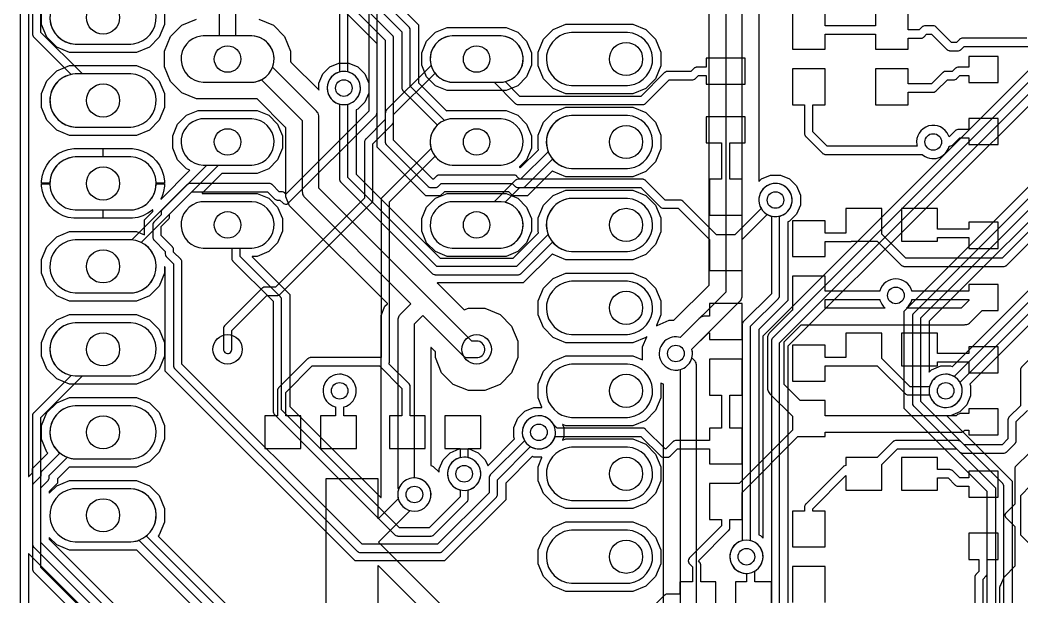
# Model space of a CAD drawing. Header units: millimetres. Extents: x 0 to 50.8, y 0 to 50.8.
# Drawn here: x 0 to 30.66, y 15.28 to 32.94 of the extents above; entities that cross this region are included whole.
import ezdxf

# ---------------------------------------------------------------- set-up
doc = ezdxf.new("R2010")
doc.units = ezdxf.units.MM

msp = doc.modelspace()

# ---------------------------------------------------------------- linework, layer by layer
at = {"layer": '16_copper'}
for points in [[(6.551, 36.957), (11.176, 32.332), (11.176, 29.21), (11.177, 29.205), (11.176, 29.199, 0.111436), (11.193, 29.146), (11.198, 29.14), (11.203, 29.132), (11.209, 29.125), (11.213, 29.12), (12.483, 27.85), (12.487, 27.847), (12.491, 27.843, 0.11143), (12.541, 27.817), (12.548, 27.816), (12.558, 27.814), (12.567, 27.814), (12.573, 27.813), (12.7, 27.813), (12.705, 27.814), (12.711, 27.813, 0.111436), (12.764, 27.83), (12.77, 27.835), (12.778, 27.84), (12.785, 27.846), (12.79, 27.85), (12.88, 27.94), (15.06, 27.94), (15.15, 27.85), (15.154, 27.847), (15.158, 27.843, 0.11143), (15.208, 27.817), (15.215, 27.816), (15.225, 27.814), (15.234, 27.814), (15.24, 27.813), (15.367, 27.813), (15.372, 27.814), (15.378, 27.813, 0.111436), (15.431, 27.83), (15.437, 27.835), (15.445, 27.84), (15.452, 27.846), (15.457, 27.85), (16.294, 28.687), (16.313, 28.664, 0.198913), (16.876, 28.397), (18.582, 28.397), (18.661, 28.405, 0.906347), (18.582, 30.023), (16.876, 30.023), (16.797, 30.015, 0.472964), (16.15, 28.936), (16.16, 28.912), (15.314, 28.067), (15.293, 28.067), (15.203, 28.157), (15.199, 28.16), (15.195, 28.164, 0.11143), (15.145, 28.19), (15.138, 28.191), (15.128, 28.193), (15.119, 28.193), (15.113, 28.194), (12.827, 28.194), (12.822, 28.193), (12.816, 28.194, 0.111436), (12.763, 28.177), (12.757, 28.172), (12.749, 28.167), (12.742, 28.161), (12.737, 28.157), (12.647, 28.067), (12.626, 28.067), (11.43, 29.263), (11.43, 32.385), (11.429, 32.39), (11.43, 32.396, 0.111436), (11.413, 32.449), (11.408, 32.455), (11.403, 32.463), (11.397, 32.47), (11.393, 32.475), (6.694, 37.174)], [(7.657, 36.613), (11.684, 32.586), (11.684, 30.861), (11.685, 30.856), (11.684, 30.85, 0.111436), (11.701, 30.797), (11.706, 30.791), (11.711, 30.783), (11.717, 30.776), (11.721, 30.771), (12.768, 29.725), (12.731, 29.688, 0.633243), (13.224, 28.499), (14.716, 28.499), (14.786, 28.506, 0.906348), (14.716, 29.921), (13.224, 29.921), (13.154, 29.914, 0.049126), (13.019, 29.88), (12.985, 29.866), (11.938, 30.914), (11.938, 32.639), (11.937, 32.644), (11.938, 32.65, 0.111436), (11.921, 32.703), (11.916, 32.709), (11.911, 32.717), (11.905, 32.724), (11.901, 32.729), (7.874, 36.756)], [(21.59, 35.374), (21.59, 24.616), (20.198, 23.224), (20.151, 23.235, 1), (19.981, 22.231), (20.037, 22.225, 0.056159), (20.151, 22.231), (20.193, 22.241), (20.193, 13.313)], [(20.701, 13.313), (20.701, 22.352), (20.699, 22.371), (20.698, 22.391, 0.118891), (20.653, 22.501), (20.627, 22.531), (20.627, 22.532), (20.627, 22.532), (20.557, 22.601), (20.568, 22.648), (20.574, 22.704, 0.056159), (20.568, 22.818), (20.557, 22.865), (22.024, 24.331), (22.036, 24.346), (22.049, 24.361, 0.118893), (22.095, 24.471), (22.098, 24.511, 0.000218), (22.098, 24.511), (22.098, 35.374)], [(1.181, 33.623, 0.668179), (1.687, 32.207), (3.393, 32.207), (3.472, 32.215, 0.906347), (3.393, 33.833)], [(19.685, 13.525), (19.685, 21.788), (19.683, 21.792), (19.683, 21.792), (19.607, 21.823), (19.606, 21.823), (19.606, 21.824), (19.605, 21.823), (19.603, 21.822), (19.603, 21.82), (19.603, 21.819), (19.603, 21.819), (19.603, 21.819), (19.602, 21.818), (19.609, 21.802), (19.609, 21.378), (19.446, 20.986), (19.146, 20.686), (18.754, 20.523), (16.704, 20.523), (16.606, 20.564), (16.605, 20.564), (16.604, 20.564), (16.604, 20.563), (16.602, 20.563), (16.602, 20.56), (16.601, 20.559), (16.637, 20.472), (16.637, 20.168), (16.601, 20.081), (16.601, 20.08), (16.601, 20.08), (16.602, 20.079), (16.602, 20.077), (16.604, 20.077), (16.606, 20.076), (16.704, 20.117), (18.754, 20.117), (19.146, 19.954), (19.446, 19.654), (19.609, 19.262), (19.609, 18.838), (19.446, 18.446), (19.146, 18.146), (18.754, 17.983), (16.704, 17.983), (16.312, 18.146), (16.012, 18.446), (15.85, 18.838), (15.85, 19.262), (15.97, 19.552), (15.97, 19.553), (15.97, 19.553), (15.97, 19.553), (15.97, 19.553), (15.969, 19.557), (15.967, 19.557), (15.966, 19.558), (15.723, 19.558), (15.675, 19.578), (15.675, 19.578), (15.674, 19.578), (15.673, 19.578), (15.672, 19.577), (15.671, 19.577), (15.671, 19.577), (14.86, 18.766), (14.86, 18.764), (14.859, 18.764), (14.859, 18.257), (12.985, 16.383), (10.256, 16.383), (10.032, 16.607), (10.032, 16.607), (4.669, 21.97), (4.669, 21.97), (4.445, 22.194), (4.445, 25.368), (4.444, 25.369), (4.444, 25.37), (4.426, 25.388), (4.425, 25.388), (4.425, 25.389), (4.424, 25.388), (4.422, 25.388), (4.421, 25.386), (4.42, 25.385), (4.42, 25.188), (4.257, 24.796), (3.957, 24.496), (3.565, 24.333), (1.515, 24.333), (1.123, 24.496), (0.823, 24.796), (0.66, 25.188), (0.66, 25.612), (0.823, 26.004), (1.123, 26.304), (1.515, 26.467), (3.565, 26.467), (3.804, 26.368), (3.805, 26.368), (3.805, 26.367), (3.805, 26.368), (3.809, 26.369), (3.809, 26.37), (3.81, 26.371), (3.81, 26.828), (4.063, 27.081), (4.063, 27.083), (4.064, 27.083), (4.064, 27.133), (4.063, 27.134), (4.064, 27.135), (4.063, 27.135), (4.061, 27.137), (4.059, 27.135), (4.057, 27.136), (4.048, 27.126), (3.912, 27.028), (3.762, 26.951), (3.603, 26.899), (3.437, 26.873), (2.548, 26.873), (2.548, 27.127), (3.393, 27.127), (3.472, 27.135, 0.357805), (4.166, 27.9), (4.166, 27.932), (4.42, 27.932), (4.42, 27.856), (4.393, 27.69), (4.392, 27.687), (4.392, 27.687), (4.392, 27.687), (4.391, 27.683), (4.391, 27.683), (4.391, 27.683), (4.39, 27.679), (4.39, 27.679), (4.39, 27.679), (4.383, 27.659), (4.383, 27.659), (4.383, 27.659), (4.382, 27.655), (4.382, 27.655), (4.382, 27.655), (4.381, 27.651), (4.381, 27.651), (4.381, 27.651), (4.379, 27.647), (4.379, 27.647), (4.379, 27.647), (4.378, 27.643), (4.378, 27.643), (4.378, 27.643), (4.377, 27.639), (4.377, 27.639), (4.377, 27.639), (4.37, 27.619), (4.37, 27.619), (4.37, 27.619), (4.369, 27.615), (4.369, 27.615), (4.369, 27.615), (4.368, 27.611), (4.368, 27.611), (4.368, 27.611), (4.366, 27.607), (4.366, 27.607), (4.366, 27.607), (4.365, 27.603), (4.365, 27.603), (4.365, 27.603), (4.364, 27.599), (4.364, 27.599), (4.364, 27.599), (4.362, 27.595), (4.362, 27.595), (4.362, 27.595), (4.357, 27.579), (4.357, 27.579), (4.356, 27.575), (4.356, 27.575), (4.356, 27.575), (4.355, 27.571), (4.355, 27.571), (4.355, 27.571), (4.353, 27.567), (4.353, 27.567), (4.353, 27.567), (4.352, 27.563), (4.352, 27.563), (4.352, 27.563), (4.351, 27.559), (4.351, 27.559), (4.351, 27.559), (4.349, 27.555), (4.349, 27.555), (4.349, 27.555), (4.343, 27.535), (4.343, 27.535), (4.343, 27.535), (4.342, 27.531), (4.342, 27.531), (4.342, 27.531), (4.341, 27.53), (4.307, 27.463), (4.307, 27.461), (4.307, 27.459), (4.308, 27.459), (4.308, 27.458), (4.311, 27.459), (4.311, 27.459), (4.311, 27.458), (4.312, 27.458), (4.312, 27.458), (4.313, 27.458), (5.197, 28.342), (5.197, 28.342), (5.198, 28.342), (5.197, 28.343), (5.198, 28.347), (5.196, 28.347), (5.196, 28.349), (5.092, 28.392), (4.821, 28.663), (4.674, 29.018), (4.674, 29.402), (4.821, 29.757), (5.092, 30.028), (5.447, 30.175), (7.253, 30.175), (7.608, 30.028), (7.879, 29.757), (8.026, 29.402), (8.026, 29.018), (7.879, 28.663), (7.608, 28.392), (7.253, 28.245), (6.179, 28.245), (6.177, 28.243), (6.176, 28.244), (5.575, 27.642), (5.575, 27.641), (5.574, 27.64), (5.574, 27.64), (5.574, 27.637), (5.576, 27.637), (5.578, 27.635), (7.253, 27.635), (7.608, 27.488), (7.879, 27.217), (8.026, 26.862), (8.026, 26.478), (7.879, 26.123), (7.608, 25.852), (7.253, 25.705), (7.102, 25.705), (7.101, 25.704), (7.1, 25.704), (7.1, 25.703), (7.098, 25.702), (7.099, 25.7), (7.099, 25.698), (8.255, 24.542), (8.255, 21.114), (8.256, 21.113), (8.256, 21.112), (11.042, 18.326), (11.043, 18.325), (11.044, 18.325), (11.045, 18.325), (11.047, 18.325), (11.047, 18.327), (11.049, 18.328), (11.049, 23.901), (11.165, 24.181), (11.239, 24.254), (11.239, 24.259), (11.238, 24.259), (11.239, 24.26), (8.459, 27.039), (8.244, 27.254), (8.128, 27.534), (8.128, 29.655), (8.127, 29.657), (8.127, 29.658), (7.255, 30.53), (7.253, 30.53), (7.253, 30.53), (7.253, 30.53), (7.252, 30.531), (5.396, 30.531), (4.948, 30.716), (4.605, 31.059), (4.42, 31.507), (4.42, 31.993), (4.605, 32.441), (4.948, 32.784), (5.396, 32.969)], [(31.623, 31.803), (23.024, 23.204), (23.021, 23.2), (23.017, 23.196, 0.11143), (22.991, 23.146), (22.99, 23.139), (22.988, 23.129), (22.988, 23.12), (22.987, 23.114), (22.987, 12.938), (22.973, 12.935, 0.893655), (23.143, 11.938), (23.199, 11.944, 0.797474), (23.255, 12.935), (23.241, 12.938), (23.241, 23.061), (31.84, 31.66)], [(32.131, 28.755), (27.342, 23.966), (27.339, 23.962), (27.335, 23.958, 0.11143), (27.309, 23.908), (27.308, 23.901), (27.306, 23.891), (27.306, 23.882), (27.305, 23.876), (27.305, 21.209), (27.306, 21.204), (27.305, 21.198, 0.111436), (27.322, 21.145), (27.327, 21.139), (27.332, 21.131), (27.338, 21.124), (27.342, 21.119), (29.845, 18.616), (29.845, 8.435)], [(30.099, 8.382), (30.099, 18.669), (30.098, 18.674), (30.099, 18.68, 0.111436), (30.082, 18.733), (30.077, 18.739), (30.072, 18.747), (30.066, 18.754), (30.062, 18.759), (27.559, 21.262), (27.559, 23.823), (32.348, 28.612)], [(32.803, 26.252), (28.579, 22.028), (28.567, 22.035, 1), (28.075, 21.145), (28.126, 21.12, 0.112673), (28.35, 21.082), (28.406, 21.088, 0.516612), (28.766, 21.836), (28.759, 21.848), (32.946, 26.035)], [(10.213, 7.366), (0.635, 16.944), (0.635, 18.616), (0.852, 18.833), (0.855, 18.837), (0.859, 18.841, 0.11143), (0.885, 18.891), (0.886, 18.898), (0.888, 18.908), (0.888, 18.917), (0.889, 18.923), (0.889, 18.997), (1.448, 19.556, 0.075571), (1.687, 19.507), (3.393, 19.507), (3.472, 19.515, 0.906347), (3.393, 21.133), (1.687, 21.133), (1.608, 21.125, 0.633244), (1.181, 19.717), (1.218, 19.686), (0.672, 19.14), (0.669, 19.136), (0.665, 19.132, 0.11143), (0.639, 19.082), (0.638, 19.075), (0.636, 19.065), (0.636, 19.056), (0.635, 19.05), (0.635, 18.976), (0.418, 18.759), (0.415, 18.755), (0.411, 18.751, 0.11143), (0.385, 18.701), (0.384, 18.694), (0.382, 18.684), (0.382, 18.675), (0.381, 18.669), (0.381, 16.891), (0.382, 16.886), (0.381, 16.88, 0.111436), (0.398, 16.827), (0.403, 16.821), (0.408, 16.813), (0.414, 16.806), (0.418, 16.801), (10.07, 7.149)], [(11.483, 9.525), (3.862, 17.146), (3.899, 17.177, 0.668179), (3.393, 18.593), (1.687, 18.593), (1.608, 18.585, 0.906347), (1.687, 16.967), (3.393, 16.967), (3.472, 16.975, 0.049127), (3.627, 17.014), (3.632, 17.016), (11.34, 9.308)]]:
    msp.add_lwpolyline(points, format="xyb", dxfattribs=at)
for points in [[(8.129, 36.86), (12.192, 32.797), (12.192, 31.02), (12.193, 31.019), (12.193, 31.018), (13.043, 30.168), (13.047, 30.167), (13.047, 30.167), (13.067, 30.175), (14.873, 30.175), (15.228, 30.028), (15.499, 29.757), (15.646, 29.402), (15.646, 29.018), (15.499, 28.663), (15.28, 28.444), (15.28, 28.443), (15.28, 28.443), (15.28, 28.443), (15.28, 28.439), (15.28, 28.439), (15.28, 28.438), (15.301, 28.418), (15.305, 28.417), (15.305, 28.418), (15.306, 28.418), (15.858, 28.97), (15.859, 28.973), (15.859, 28.973), (15.859, 28.973), (15.859, 28.974), (15.859, 28.975), (15.85, 28.998), (15.85, 29.422), (16.012, 29.814), (16.312, 30.114), (16.704, 30.277), (18.754, 30.277), (19.146, 30.114), (19.446, 29.814), (19.609, 29.422), (19.609, 28.998), (19.446, 28.606), (19.146, 28.306), (18.754, 28.143), (16.704, 28.143), (16.312, 28.306), (16.295, 28.323), (16.29, 28.324), (16.29, 28.323), (16.289, 28.323), (15.525, 27.559), (15.082, 27.559), (14.956, 27.685), (14.954, 27.685), (14.954, 27.686), (14.954, 27.686), (12.986, 27.686), (12.985, 27.685), (12.984, 27.685), (12.858, 27.559), (12.415, 27.559), (10.922, 29.052), (10.922, 32.226), (10.921, 32.227), (10.921, 32.228), (6.447, 36.702)], [(7.304, 32.969), (7.752, 32.784), (8.095, 32.441), (8.28, 31.993), (8.28, 31.661), (8.282, 31.659), (8.282, 31.658), (9.137, 30.802), (9.138, 30.802), (9.139, 30.801), (9.14, 30.802), (9.14, 30.802), (9.14, 30.802), (9.142, 30.802), (9.142, 30.804), (9.144, 30.805), (9.144, 30.805), (9.144, 30.805), (9.144, 31.013), (9.26, 31.293), (9.474, 31.507), (9.754, 31.623), (10.058, 31.623), (10.338, 31.507), (10.552, 31.293), (10.668, 31.013), (10.668, 30.709), (10.552, 30.429), (10.338, 30.215), (10.289, 30.195), (10.287, 30.192), (10.287, 30.191), (10.287, 28.226), (10.288, 28.225), (10.288, 28.224), (12.857, 25.655), (12.859, 25.655), (12.859, 25.654), (15.081, 25.654), (15.082, 25.655), (15.083, 25.655), (15.858, 26.43), (15.859, 26.433), (15.859, 26.433), (15.859, 26.433), (15.859, 26.434), (15.859, 26.435), (15.85, 26.458), (15.85, 26.882), (16.012, 27.274), (16.312, 27.574), (16.704, 27.737), (18.754, 27.737), (19.146, 27.574), (19.446, 27.274), (19.609, 26.882), (19.609, 26.458), (19.446, 26.066), (19.146, 25.766), (18.754, 25.603), (16.704, 25.603), (16.312, 25.766), (16.295, 25.783), (16.29, 25.784), (16.29, 25.783), (16.289, 25.783), (15.398, 24.892), (12.771, 24.892), (12.77, 24.891), (12.769, 24.892), (12.769, 24.891), (12.767, 24.889), (12.769, 24.887), (12.768, 24.885), (12.966, 24.688), (12.966, 24.688), (13.584, 24.07), (13.588, 24.069), (13.588, 24.069), (13.719, 24.123), (14.221, 24.123), (14.685, 23.931), (15.041, 23.575), (15.233, 23.111), (15.233, 22.609), (15.041, 22.145), (14.685, 21.789), (14.221, 21.597), (13.719, 21.597), (13.255, 21.789), (12.899, 22.145), (12.707, 22.609), (12.707, 22.79), (12.706, 22.791), (12.706, 22.792), (12.58, 22.919), (12.579, 22.919), (12.578, 22.92), (12.577, 22.919), (12.575, 22.919), (12.575, 22.917), (12.573, 22.916), (12.573, 19.307), (12.575, 19.304), (12.575, 19.303), (12.641, 19.276), (12.82, 19.097), (12.821, 19.097), (12.822, 19.096), (12.823, 19.096), (12.825, 19.096), (12.825, 19.098), (12.827, 19.099), (12.827, 19.202), (12.943, 19.482), (13.157, 19.696), (13.437, 19.812), (13.741, 19.812), (14.021, 19.696), (14.235, 19.482), (14.31, 19.301), (14.31, 19.301), (14.31, 19.301), (14.31, 19.301), (14.314, 19.299), (14.315, 19.3), (14.316, 19.3), (14.321, 19.305), (15.132, 20.116), (15.132, 20.117), (15.132, 20.117), (15.132, 20.117), (15.133, 20.12), (15.133, 20.12), (15.113, 20.168), (15.113, 20.472), (15.229, 20.752), (15.443, 20.966), (15.723, 21.082), (15.966, 21.082), (15.966, 21.082), (15.967, 21.082), (15.967, 21.082), (15.97, 21.085), (15.969, 21.086), (15.97, 21.088), (15.85, 21.378), (15.85, 21.802), (16.012, 22.194), (16.312, 22.494), (16.704, 22.657), (18.754, 22.657), (19.044, 22.537), (19.045, 22.537), (19.045, 22.536), (19.045, 22.537), (19.049, 22.538), (19.049, 22.539), (19.05, 22.54), (19.05, 22.935), (19.18, 23.248), (19.179, 23.25), (19.179, 23.251), (19.179, 23.252), (19.179, 23.253), (19.176, 23.252), (19.173, 23.252), (19.146, 23.226), (18.754, 23.063), (16.704, 23.063), (16.312, 23.226), (16.012, 23.526), (15.85, 23.918), (15.85, 24.342), (16.012, 24.734), (16.312, 25.034), (16.704, 25.197), (18.754, 25.197), (19.146, 25.034), (19.446, 24.734), (19.609, 24.342), (19.609, 23.918), (19.471, 23.586), (19.472, 23.584), (19.472, 23.583), (19.472, 23.583), (19.473, 23.582), (19.475, 23.582), (19.476, 23.582), (19.476, 23.582), (19.477, 23.582), (19.478, 23.582), (19.49, 23.594), (19.864, 23.749), (20.003, 23.749), (20.005, 23.75), (20.006, 23.75), (21.081, 24.825), (21.081, 24.828), (21.082, 24.828), (21.082, 35.138)], [(22.606, 35.138), (22.606, 28.011), (22.607, 28.01), (22.606, 28.009), (22.607, 28.009), (22.609, 28.007), (22.611, 28.009), (22.613, 28.008), (22.682, 28.078), (22.962, 28.194), (23.266, 28.194), (23.546, 28.078), (23.76, 27.864), (23.876, 27.584), (23.876, 27.28), (23.76, 27), (23.546, 26.786), (23.497, 26.766), (23.496, 26.764), (23.495, 26.763), (23.495, 26.763), (23.495, 26.763), (23.495, 26.762), (23.495, 24.353), (22.607, 23.465), (22.607, 23.464), (22.606, 23.463), (22.606, 23.463), (22.606, 23.463), (22.606, 17.18), (22.608, 17.176), (22.608, 17.176), (22.657, 17.156), (22.726, 17.086), (22.727, 17.086), (22.728, 17.085), (22.729, 17.086), (22.729, 17.086), (22.729, 17.086), (22.731, 17.086), (22.731, 17.088), (22.733, 17.089), (22.733, 17.089), (22.733, 17.089), (22.733, 23.272), (31.368, 31.907)], [(0.258, 34.373), (0.258, 18.967), (0.259, 18.967), (0.258, 18.966), (0.259, 18.965), (0.261, 18.964), (0.263, 18.965), (0.265, 18.965), (0.38, 19.08), (0.38, 19.081), (0.38, 19.081), (0.38, 19.081), (0.38, 19.082), (0.381, 19.082), (0.381, 19.208), (0.605, 19.432), (0.853, 19.68), (0.853, 19.681), (0.853, 19.681), (0.853, 19.681), (0.854, 19.685), (0.853, 19.685), (0.853, 19.685), (0.823, 19.716), (0.66, 20.108), (0.66, 20.532), (0.823, 20.924), (1.123, 21.224), (1.515, 21.387), (3.565, 21.387), (3.957, 21.224), (4.257, 20.924), (4.42, 20.532), (4.42, 20.108), (4.257, 19.716), (3.957, 19.416), (3.565, 19.253), (1.515, 19.253), (1.51, 19.255), (1.506, 19.254), (1.505, 19.255), (1.144, 18.893), (1.144, 18.892), (1.143, 18.891), (1.143, 18.891), (1.143, 18.891), (1.143, 18.765), (0.89, 18.512), (0.89, 18.511), (0.89, 18.511), (0.89, 18.511), (0.89, 18.51), (0.889, 18.51), (0.889, 18.46), (0.89, 18.459), (0.889, 18.458), (0.89, 18.458), (0.892, 18.456), (0.894, 18.458), (0.896, 18.457), (1.123, 18.684), (1.515, 18.847), (3.565, 18.847), (3.957, 18.684), (4.257, 18.384), (4.42, 17.992), (4.42, 17.568), (4.257, 17.176), (4.227, 17.145), (4.226, 17.141), (4.227, 17.141), (4.227, 17.14), (11.587, 9.78)], [(4.42, 33.232), (4.42, 32.808), (4.257, 32.416), (3.957, 32.116), (3.565, 31.953), (1.515, 31.953), (1.123, 32.116), (0.823, 32.416), (0.66, 32.808), (0.66, 33.232)], [(31.87, 31.331), (23.496, 22.957), (23.496, 22.956), (23.495, 22.955), (23.495, 22.955), (23.495, 22.955), (23.495, 13.116)], [(29.591, 9.574), (29.591, 18.51), (29.59, 18.511), (29.59, 18.512), (27.051, 21.051), (27.051, 24.034), (31.876, 28.859)], [(32.639, 28.544), (27.814, 23.719), (27.814, 23.717), (27.813, 23.717), (27.813, 22.169), (27.814, 22.168), (27.813, 22.167), (27.814, 22.167), (27.816, 22.165), (27.817, 22.166), (27.817, 22.166), (27.818, 22.166), (27.819, 22.167), (27.82, 22.166), (27.889, 22.236), (28.169, 22.352), (28.473, 22.352), (28.521, 22.332), (28.525, 22.333), (28.525, 22.333), (32.511, 26.319)], [(33.05, 25.78), (29.064, 21.794), (29.063, 21.791), (29.063, 21.791), (29.063, 21.791), (29.063, 21.79), (29.063, 21.79), (29.083, 21.742), (29.083, 21.438), (28.967, 21.158), (28.753, 20.944), (28.473, 20.828), (28.361, 20.828), (28.361, 20.827), (28.36, 20.828), (28.359, 20.827), (28.358, 20.825), (28.359, 20.823), (28.359, 20.821), (30.353, 18.827), (30.353, 8.224)], [(11.272, 9.017), (3.575, 16.715), (3.571, 16.715), (3.57, 16.715), (3.565, 16.713), (1.515, 16.713), (1.123, 16.876), (0.896, 17.103), (0.895, 17.103), (0.894, 17.104), (0.893, 17.103), (0.891, 17.103), (0.891, 17.101), (0.889, 17.1), (0.889, 17.05), (0.89, 17.049), (0.89, 17.048), (10.317, 7.621)], [(9.778, 7.082), (0.265, 16.595), (0.264, 16.596), (0.263, 16.596), (0.262, 16.596), (0.26, 16.596), (0.26, 16.594), (0.258, 16.593), (0.258, 0.262)]]:
    msp.add_lwpolyline(points, dxfattribs=at)
for points in [[(16.704, 30.683), (16.312, 30.846), (16.012, 31.146), (15.85, 31.538), (15.85, 31.962), (16.012, 32.354), (16.312, 32.654), (16.704, 32.817), (18.754, 32.817), (19.146, 32.654), (19.446, 32.354), (19.609, 31.962), (19.609, 31.538), (19.446, 31.146), (19.146, 30.846), (18.754, 30.683)], [(13.067, 30.785), (12.712, 30.932), (12.441, 31.203), (12.294, 31.558), (12.294, 31.942), (12.441, 32.297), (12.712, 32.568), (13.067, 32.715), (14.873, 32.715), (15.228, 32.568), (15.499, 32.297), (15.646, 31.942), (15.646, 31.558), (15.499, 31.203), (15.228, 30.932), (14.873, 30.785)], [(1.515, 29.413), (1.123, 29.576), (0.823, 29.876), (0.66, 30.268), (0.66, 30.692), (0.823, 31.084), (1.123, 31.384), (1.515, 31.547), (3.565, 31.547), (3.957, 31.384), (4.257, 31.084), (4.42, 30.692), (4.42, 30.268), (4.257, 29.876), (3.957, 29.576), (3.565, 29.413)], [(13.067, 25.705), (12.712, 25.852), (12.441, 26.123), (12.294, 26.478), (12.294, 26.862), (12.441, 27.217), (12.712, 27.488), (13.067, 27.635), (14.873, 27.635), (15.228, 27.488), (15.499, 27.217), (15.646, 26.862), (15.646, 26.478), (15.499, 26.123), (15.228, 25.852), (14.873, 25.705)], [(1.515, 21.793), (1.123, 21.956), (0.823, 22.256), (0.66, 22.648), (0.66, 23.072), (0.823, 23.464), (1.123, 23.764), (1.515, 23.927), (3.565, 23.927), (3.957, 23.764), (4.257, 23.464), (4.42, 23.072), (4.42, 22.648), (4.257, 22.256), (3.957, 21.956), (3.565, 21.793)], [(16.704, 15.443), (16.312, 15.606), (16.012, 15.906), (15.85, 16.298), (15.85, 16.722), (16.012, 17.114), (16.312, 17.414), (16.704, 17.577), (18.754, 17.577), (19.146, 17.414), (19.446, 17.114), (19.609, 16.722), (19.609, 16.298), (19.446, 15.906), (19.146, 15.606), (18.754, 15.443)]]:
    msp.add_lwpolyline(points, close=True, dxfattribs=at)
for points in [[(18.661, 30.945, 0.906347), (18.582, 32.563), (16.876, 32.563), (16.797, 32.555, 0.906347), (16.876, 30.937), (18.582, 30.937)], [(9.144, 29.972, 0.158205), (9.096, 30.121), (9.07, 30.151), (9.07, 30.152), (9.07, 30.152), (7.726, 31.496), (7.732, 31.51, 0.503358), (7.096, 32.461), (5.604, 32.461), (5.534, 32.454, 0.906348), (5.604, 31.039), (7.096, 31.039), (7.166, 31.046, 0.073764), (7.366, 31.106), (7.386, 31.117), (8.636, 29.867), (8.636, 27.686), (8.638, 27.667), (8.639, 27.647, 0.118891), (8.684, 27.537), (8.71, 27.507), (8.71, 27.506), (8.71, 27.506), (11.96, 24.257), (11.631, 23.929), (11.619, 23.914), (11.606, 23.899, 0.118893), (11.56, 23.789), (11.557, 23.749, 0.000218), (11.557, 23.749), (11.557, 18.669), (11.559, 18.65), (11.56, 18.63, 0.039904), (11.569, 18.591), (11.577, 18.572), (11.58, 18.566), (11.576, 18.556), (11.563, 18.5, 1), (12.567, 18.33), (12.573, 18.386, 0.414214), (12.094, 18.923), (12.065, 18.923), (12.065, 23.644), (12.319, 23.898), (13.536, 22.68), (13.551, 22.668), (13.566, 22.655, 0.118893), (13.676, 22.609), (13.716, 22.606, 0.000218), (13.716, 22.606), (13.97, 22.606), (14.01, 22.609, 0.924472), (13.97, 23.114), (13.821, 23.114), (9.144, 27.791)], [(14.786, 31.046, 0.906348), (14.716, 32.461), (13.224, 32.461), (13.154, 32.454, 0.906348), (13.224, 31.039), (14.716, 31.039)], [(3.472, 29.675, 0.906347), (3.393, 31.293), (1.687, 31.293), (1.608, 31.285, 0.906347), (1.687, 29.667), (3.393, 29.667)], [(15.245, 25.147), (15.251, 25.146, 0.111436), (15.304, 25.163), (15.31, 25.168), (15.318, 25.173), (15.325, 25.179), (15.33, 25.183), (16.294, 26.147), (16.313, 26.123, 0.198913), (16.876, 25.857), (18.582, 25.857), (18.661, 25.865, 0.906347), (18.582, 27.483), (16.876, 27.483), (16.797, 27.475, 0.472964), (16.15, 26.396), (16.16, 26.372), (15.187, 25.4), (12.753, 25.4), (10.033, 28.12), (10.033, 30.369), (10.047, 30.372, 1), (9.765, 31.35), (9.711, 31.331, 0.709538), (9.765, 30.372), (9.779, 30.369), (9.779, 28.067), (9.78, 28.062), (9.779, 28.056, 0.111436), (9.796, 28.003), (9.801, 27.997), (9.806, 27.989), (9.812, 27.982), (9.816, 27.977), (12.61, 25.183), (12.614, 25.18), (12.618, 25.176, 0.11143), (12.668, 25.15), (12.675, 25.149), (12.685, 25.147), (12.694, 25.147), (12.7, 25.146), (15.24, 25.146)], [(12.832, 16.638), (12.838, 16.637, 0.111436), (12.891, 16.654), (12.897, 16.659), (12.905, 16.664), (12.912, 16.67), (12.917, 16.674), (14.568, 18.325), (14.571, 18.329), (14.575, 18.333, 0.11143), (14.601, 18.383), (14.602, 18.39), (14.604, 18.4), (14.604, 18.409), (14.605, 18.415), (14.605, 18.87), (15.617, 19.882), (15.629, 19.875, 1), (16.121, 20.765), (16.07, 20.79, 0.709538), (15.43, 20.074), (15.437, 20.062), (14.388, 19.013), (14.385, 19.009), (14.381, 19.005, 0.11143), (14.355, 18.955), (14.354, 18.948), (14.352, 18.938), (14.352, 18.929), (14.351, 18.923), (14.351, 18.468), (12.774, 16.891), (10.467, 16.891), (4.953, 22.405), (4.953, 25.527), (4.952, 25.532), (4.953, 25.538, 0.111436), (4.936, 25.591), (4.931, 25.597), (4.926, 25.605), (4.92, 25.612), (4.916, 25.617), (4.699, 25.834), (4.699, 25.908), (4.698, 25.913), (4.699, 25.919, 0.111436), (4.682, 25.972), (4.677, 25.978), (4.672, 25.986), (4.666, 25.993), (4.662, 25.998), (4.318, 26.342), (4.318, 26.617), (4.535, 26.834), (4.538, 26.838), (4.542, 26.842, 0.11143), (4.568, 26.892), (4.569, 26.899), (4.571, 26.909), (4.571, 26.918), (4.572, 26.924), (4.572, 26.998), (6.072, 28.499), (7.096, 28.499), (7.166, 28.506, 0.906348), (7.096, 29.921), (5.604, 29.921), (5.534, 29.914, 0.906348), (5.604, 28.499), (5.713, 28.499), (4.355, 27.141), (4.352, 27.137), (4.348, 27.133, 0.11143), (4.322, 27.083), (4.321, 27.076), (4.319, 27.066), (4.319, 27.057), (4.318, 27.051), (4.318, 26.977), (4.101, 26.76), (4.098, 26.756), (4.094, 26.752, 0.11143), (4.068, 26.702), (4.067, 26.695), (4.065, 26.685), (4.065, 26.676), (4.064, 26.67), (4.064, 26.289), (4.065, 26.284), (4.064, 26.278, 0.111436), (4.081, 26.225), (4.086, 26.219), (4.091, 26.211), (4.097, 26.204), (4.101, 26.199), (4.445, 25.855), (4.445, 25.781, 0.133078), (4.462, 25.717), (4.467, 25.711), (4.472, 25.703), (4.478, 25.696), (4.482, 25.691), (4.699, 25.474), (4.699, 22.352), (4.7, 22.347), (4.699, 22.341, 0.111436), (4.716, 22.288), (4.721, 22.282), (4.726, 22.274), (4.732, 22.267), (4.736, 22.262), (10.324, 16.674), (10.328, 16.671), (10.332, 16.667, 0.11143), (10.382, 16.641), (10.389, 16.64), (10.399, 16.638), (10.408, 16.638), (10.414, 16.637), (12.827, 16.637)], [(0.66, 27.948), (0.66, 28.024), (0.687, 28.19), (0.692, 28.205), (0.692, 28.205), (0.693, 28.209), (0.693, 28.209), (0.693, 28.209), (0.694, 28.213), (0.694, 28.213), (0.694, 28.213), (0.695, 28.217), (0.695, 28.217), (0.695, 28.217), (0.697, 28.221), (0.697, 28.221), (0.697, 28.221), (0.698, 28.225), (0.698, 28.225), (0.698, 28.225), (0.699, 28.229), (0.699, 28.229), (0.699, 28.229), (0.706, 28.249), (0.706, 28.249), (0.706, 28.249), (0.707, 28.253), (0.707, 28.253), (0.707, 28.253), (0.708, 28.257), (0.708, 28.257), (0.708, 28.257), (0.71, 28.261), (0.71, 28.261), (0.71, 28.261), (0.711, 28.265), (0.711, 28.265), (0.711, 28.265), (0.712, 28.269), (0.712, 28.269), (0.712, 28.269), (0.719, 28.289), (0.719, 28.289), (0.719, 28.289), (0.72, 28.293), (0.72, 28.293), (0.72, 28.293), (0.721, 28.297), (0.721, 28.297), (0.721, 28.297), (0.723, 28.301), (0.723, 28.301), (0.723, 28.301), (0.724, 28.305), (0.724, 28.305), (0.724, 28.305), (0.725, 28.309), (0.725, 28.309), (0.725, 28.309), (0.727, 28.313), (0.727, 28.313), (0.727, 28.313), (0.732, 28.329), (0.732, 28.329), (0.733, 28.333), (0.733, 28.333), (0.733, 28.333), (0.734, 28.337), (0.734, 28.337), (0.734, 28.337), (0.736, 28.341), (0.736, 28.341), (0.736, 28.341), (0.737, 28.345), (0.737, 28.345), (0.737, 28.345), (0.738, 28.349), (0.738, 28.349), (0.738, 28.349), (0.739, 28.35), (0.815, 28.499), (0.913, 28.635), (1.032, 28.754), (1.168, 28.852), (1.318, 28.929), (1.477, 28.981), (1.643, 29.007), (2.532, 29.007), (2.532, 28.753), (1.687, 28.753), (1.608, 28.745, 0.357805), (0.914, 27.98), (0.914, 27.948)], [(4.166, 27.948), (4.166, 27.98, 0.385742), (3.393, 28.753), (2.548, 28.753), (2.548, 29.007), (3.437, 29.007), (3.603, 28.981), (3.762, 28.929), (3.912, 28.852), (4.048, 28.754), (4.167, 28.635), (4.265, 28.499), (4.341, 28.35), (4.393, 28.19), (4.42, 28.024), (4.42, 27.948)], [(1.643, 26.873), (1.477, 26.899), (1.318, 26.951), (1.168, 27.028), (1.032, 27.126), (0.913, 27.245), (0.815, 27.381), (0.739, 27.53), (0.687, 27.69), (0.66, 27.856), (0.66, 27.932), (0.914, 27.932), (0.914, 27.9, 0.385742), (1.687, 27.127), (2.532, 27.127), (2.532, 26.873)], [(22.31, 16.008, 0.797474), (22.366, 16.999), (22.352, 17.002), (22.352, 23.569), (23.204, 24.421), (23.207, 24.425), (23.211, 24.429, 0.11143), (23.237, 24.479), (23.238, 24.486), (23.24, 24.496), (23.24, 24.505), (23.241, 24.511), (23.241, 26.94), (23.255, 26.943, 1), (22.973, 27.921), (22.919, 27.902, 0.709538), (22.973, 26.943), (22.987, 26.94), (22.987, 24.564), (22.135, 23.712), (22.132, 23.708), (22.128, 23.704, 0.11143), (22.102, 23.654), (22.101, 23.647), (22.099, 23.637), (22.099, 23.628), (22.098, 23.622), (22.098, 17.002), (22.084, 16.999, 0.893655), (22.254, 16.002)], [(12.578, 17.146), (12.584, 17.145, 0.111436), (12.637, 17.162), (12.643, 17.167), (12.651, 17.172), (12.658, 17.178), (12.663, 17.182), (13.679, 18.198), (13.682, 18.202), (13.686, 18.206, 0.11143), (13.712, 18.256), (13.713, 18.263), (13.715, 18.273), (13.715, 18.282), (13.716, 18.288), (13.716, 18.558), (13.73, 18.561, 1), (13.448, 19.539), (13.394, 19.52, 0.709538), (13.448, 18.561), (13.462, 18.558), (13.462, 18.341), (12.52, 17.399), (11.61, 17.399), (8.001, 21.008), (8.001, 24.384), (8, 24.389), (8.001, 24.395, 0.111436), (7.984, 24.448), (7.979, 24.454), (7.974, 24.462), (7.968, 24.469), (7.964, 24.474), (6.731, 25.707), (6.731, 25.959), (7.096, 25.959), (7.166, 25.966, 0.906348), (7.096, 27.381), (5.604, 27.381), (5.534, 27.374, 0.906348), (5.604, 25.959), (6.477, 25.959), (6.477, 25.654), (6.478, 25.649), (6.477, 25.643, 0.111436), (6.494, 25.59), (6.499, 25.584), (6.504, 25.576), (6.51, 25.569), (6.514, 25.564), (7.747, 24.331), (7.747, 20.955), (7.748, 20.95), (7.747, 20.944, 0.111436), (7.764, 20.891), (7.769, 20.885), (7.774, 20.877), (7.78, 20.87), (7.784, 20.865), (11.467, 17.182), (11.471, 17.179), (11.475, 17.175, 0.11143), (11.525, 17.149), (11.532, 17.148), (11.542, 17.146), (11.551, 17.146), (11.557, 17.145), (12.573, 17.145)], [(14.786, 25.966, 0.906348), (14.716, 27.381), (13.224, 27.381), (13.154, 27.374, 0.906348), (13.224, 25.959), (14.716, 25.959)], [(3.472, 24.595, 0.906347), (3.393, 26.213), (1.687, 26.213), (1.608, 26.205, 0.906347), (1.687, 24.587), (3.393, 24.587)], [(18.661, 23.325, 0.906347), (18.582, 24.943), (16.876, 24.943), (16.797, 24.935, 0.906347), (16.876, 23.317), (18.582, 23.317)], [(3.472, 22.055, 0.906347), (3.393, 23.673), (1.687, 23.673), (1.608, 23.665, 0.906347), (1.687, 22.047), (3.393, 22.047)], [(18.661, 20.785, 0.906347), (18.582, 22.403), (16.876, 22.403), (16.797, 22.395, 0.906347), (16.876, 20.777), (18.582, 20.777)], [(18.661, 18.245, 0.906347), (18.582, 19.863), (16.876, 19.863), (16.797, 19.855, 0.906347), (16.876, 18.237), (18.582, 18.237)], [(18.661, 15.705, 0.906347), (18.582, 17.323), (16.876, 17.323), (16.797, 17.315, 0.906347), (16.876, 15.697), (18.582, 15.697)]]:
    msp.add_lwpolyline(points, format="xyb", close=True, dxfattribs=at)
at = {"layer": '1_copper'}
for points in [[(0.381, 37.719), (0.381, 32.512), (0.382, 32.507), (0.381, 32.501, 0.111436), (0.398, 32.448), (0.403, 32.442), (0.408, 32.434), (0.414, 32.427), (0.418, 32.422), (1.564, 31.276), (1.529, 31.269, 0.862606), (1.687, 29.667), (3.393, 29.667), (3.472, 29.675, 0.906347), (3.393, 31.293), (1.907, 31.293), (0.635, 32.565), (0.635, 37.666)], [(10.668, 35.83), (10.668, 30.152), (8.128, 27.612), (8.091, 27.649, 0.133073), (8.033, 27.682), (8.026, 27.683), (8.016, 27.685), (8.007, 27.685), (8.001, 27.686), (7.927, 27.686), (7.71, 27.903), (7.706, 27.906), (7.702, 27.91, 0.11143), (7.652, 27.936), (7.645, 27.937), (7.635, 27.939), (7.626, 27.939), (7.62, 27.94), (5.207, 27.94), (5.202, 27.939), (5.196, 27.94, 0.111436), (5.143, 27.923), (5.137, 27.918), (5.129, 27.913), (5.122, 27.907), (5.117, 27.903), (3.424, 26.21), (3.393, 26.213), (1.687, 26.213), (1.608, 26.205, 0.906347), (1.687, 24.587), (3.393, 24.587), (3.472, 24.595, 0.73866), (3.706, 26.133), (5.26, 27.686), (7.567, 27.686), (7.784, 27.469), (7.788, 27.466), (7.792, 27.462, 0.11143), (7.842, 27.436), (7.849, 27.435), (7.859, 27.433), (7.868, 27.433), (7.874, 27.432), (7.948, 27.432), (8.038, 27.342), (8.048, 27.334), (8.058, 27.326, 0.284788), (8.192, 27.322), (8.193, 27.323), (8.194, 27.323), (8.216, 27.341), (8.217, 27.342), (8.218, 27.342), (10.885, 30.009), (10.888, 30.013), (10.892, 30.017, 0.11143), (10.918, 30.067), (10.919, 30.074), (10.921, 30.084), (10.921, 30.093), (10.922, 30.099), (10.922, 35.83)], [(9.779, 34.745), (9.779, 31.353), (9.765, 31.35, 0.893655), (9.935, 30.353), (9.991, 30.359, 0.797474), (10.047, 31.35), (10.033, 31.353), (10.033, 34.798)], [(23.63, 33.15), (23.63, 32.05), (24.63, 32.05), (24.63, 32.512), (26.17, 32.512), (26.17, 32.05), (27.17, 32.05), (27.17, 32.385), (27.559, 32.385), (27.564, 32.386), (27.57, 32.385, 0.111436), (27.623, 32.402), (27.629, 32.407), (27.637, 32.412), (27.644, 32.418), (27.649, 32.422), (27.739, 32.512), (27.887, 32.512), (28.358, 32.041), (28.362, 32.038), (28.366, 32.034, 0.11143), (28.416, 32.008), (28.423, 32.007), (28.433, 32.005), (28.442, 32.005), (28.448, 32.004), (28.702, 32.004), (28.707, 32.005), (28.713, 32.004, 0.111436), (28.766, 32.021), (28.772, 32.026), (28.78, 32.031), (28.787, 32.037), (28.792, 32.041), (28.882, 32.131), (30.861, 32.131)], [(30.808, 32.385), (28.829, 32.385), (28.824, 32.384), (28.818, 32.385, 0.111436), (28.765, 32.368), (28.759, 32.363), (28.751, 32.358), (28.744, 32.352), (28.739, 32.348), (28.649, 32.258), (28.501, 32.258), (28.03, 32.729), (28.026, 32.732), (28.022, 32.736, 0.11143), (27.972, 32.762), (27.965, 32.763), (27.955, 32.765), (27.946, 32.765), (27.94, 32.766), (27.686, 32.766), (27.681, 32.765), (27.675, 32.766, 0.111436), (27.622, 32.749), (27.616, 32.744), (27.608, 32.739), (27.601, 32.733), (27.596, 32.729), (27.506, 32.639), (27.17, 32.639), (27.17, 33.15)], [(31.496, 27.104), (30.046, 25.654), (27.104, 25.654), (26.37, 26.388), (26.37, 27.17), (25.27, 27.17), (25.27, 26.416), (24.63, 26.416), (24.63, 26.8), (23.63, 26.8), (23.63, 25.7), (24.63, 25.7), (24.63, 26.162), (25.4, 26.162), (25.405, 26.163), (25.411, 26.162, 0.065509), (25.443, 26.17), (26.228, 26.17), (26.961, 25.437), (26.965, 25.434), (26.969, 25.43, 0.11143), (27.019, 25.404), (27.026, 25.403), (27.036, 25.401), (27.045, 25.401), (27.051, 25.4), (30.099, 25.4), (30.104, 25.401), (30.11, 25.4, 0.111436), (30.163, 25.417), (30.169, 25.422), (30.177, 25.427), (30.184, 25.433), (30.189, 25.437), (31.713, 26.961)], [(21.29, 14.74), (21.29, 15.74), (20.828, 15.74), (20.828, 16.256), (20.827, 16.261), (20.828, 16.267, 0.111436), (20.811, 16.32), (20.806, 16.326), (20.801, 16.334), (20.795, 16.341), (20.791, 16.346), (20.754, 16.383), (21.68, 17.309), (21.683, 17.313), (21.687, 17.317, 0.11143), (21.713, 17.367), (21.714, 17.374), (21.716, 17.384), (21.716, 17.393), (21.717, 17.399), (21.717, 17.65), (22.09, 17.65), (22.09, 18.481), (23.799, 20.19), (24.63, 20.19), (24.63, 20.32), (28.742, 20.32), (28.761, 20.322), (28.781, 20.323, 0.118891), (28.891, 20.368), (28.912, 20.386), (29.03, 20.386), (29.03, 20.24), (29.93, 20.24), (29.93, 21.04), (29.03, 21.04), (29.03, 20.894), (28.808, 20.894), (28.788, 20.892), (28.769, 20.891, 0.118891), (28.659, 20.846), (28.638, 20.828), (24.63, 20.828), (24.63, 21.29), (23.871, 21.29), (23.376, 21.785), (23.376, 23.095), (23.895, 23.614), (28.898, 23.614), (28.917, 23.616), (28.937, 23.617, 0.118891), (29.047, 23.662), (29.077, 23.688), (29.078, 23.688), (29.078, 23.688), (29.439, 24.05), (29.93, 24.05), (29.93, 24.85), (29.03, 24.85), (29.03, 24.638), (27.289, 24.638), (27.286, 24.652, 0.752579), (26.308, 24.652), (26.305, 24.638), (24.63, 24.638), (24.63, 25.1), (23.63, 25.1), (23.63, 24.065), (23.61, 24.048), (23.61, 24.048), (23.61, 24.048), (22.942, 23.38), (22.93, 23.365), (22.917, 23.35, 0.118893), (22.871, 23.24), (22.868, 23.201, 0.000218), (22.868, 23.2), (22.868, 21.68), (22.87, 21.66), (22.871, 21.641, 0.118891), (22.916, 21.53), (22.942, 21.5), (22.942, 21.5), (22.942, 21.5), (23.63, 20.812), (23.63, 20.381), (21.999, 18.75), (21.09, 18.75), (21.09, 17.65), (21.463, 17.65), (21.463, 17.452), (20.484, 16.473), (20.476, 16.463), (20.468, 16.453, 0.284788), (20.464, 16.319), (20.465, 16.318), (20.465, 16.317), (20.483, 16.295), (20.484, 16.294), (20.484, 16.293), (20.574, 16.203), (20.574, 15.74), (20.19, 15.74), (20.19, 15.367), (19.812, 15.367), (19.807, 15.366), (19.801, 15.367, 0.111436), (19.748, 15.35), (19.742, 15.345), (19.734, 15.34), (19.727, 15.334), (19.722, 15.33), (19.02, 14.628)], [(4.879, 11.938), (0.635, 16.182), (0.635, 20.775), (1.907, 22.047), (3.393, 22.047), (3.472, 22.055, 0.906347), (3.393, 23.673), (1.687, 23.673), (1.608, 23.665, 0.82068), (1.529, 22.071), (1.564, 22.064), (0.418, 20.918), (0.415, 20.914), (0.411, 20.91, 0.11143), (0.385, 20.86), (0.384, 20.853), (0.382, 20.843), (0.382, 20.834), (0.381, 20.828), (0.381, 16.129), (0.382, 16.124), (0.381, 16.118, 0.111436), (0.398, 16.065), (0.403, 16.059), (0.408, 16.051), (0.414, 16.044), (0.418, 16.039), (4.736, 11.721)], [(32.041, 23.712), (30.644, 22.315), (30.641, 22.311), (30.637, 22.307, 0.11143), (30.611, 22.257), (30.61, 22.25), (30.608, 22.24), (30.608, 22.231), (30.607, 22.225), (30.607, 21.135), (30.263, 20.791), (30.26, 20.787), (30.256, 20.783, 0.11143), (30.23, 20.733), (30.229, 20.726), (30.227, 20.716), (30.227, 20.707), (30.226, 20.701), (30.226, 20.119), (30.046, 19.939), (28.882, 19.939), (28.792, 20.029), (28.788, 20.032), (28.784, 20.036, 0.11143), (28.734, 20.062), (28.727, 20.063), (28.717, 20.065), (28.708, 20.065), (28.702, 20.066), (26.797, 20.066), (26.792, 20.065), (26.786, 20.066, 0.111436), (26.733, 20.049), (26.727, 20.044), (26.719, 20.039), (26.712, 20.033), (26.707, 20.029), (26.228, 19.55), (25.27, 19.55), (25.27, 19.304), (25.268, 19.303), (25.262, 19.304, 0.111436), (25.209, 19.287), (25.203, 19.282), (25.195, 19.277), (25.188, 19.271), (25.183, 19.267), (24.04, 18.124), (24.037, 18.12), (24.033, 18.116, 0.11143), (24.007, 18.066), (24.006, 18.059), (24.004, 18.049), (24.004, 18.04), (24.003, 18.034), (24.003, 17.91), (23.63, 17.91), (23.63, 16.81), (24.63, 16.81), (24.63, 17.91), (24.257, 17.91), (24.257, 17.981), (25.27, 18.994), (25.27, 18.55), (26.37, 18.55), (26.37, 19.332), (26.85, 19.812), (28.649, 19.812), (28.739, 19.722), (28.743, 19.719), (28.747, 19.715, 0.11143), (28.797, 19.689), (28.804, 19.688), (28.814, 19.686), (28.823, 19.686), (28.829, 19.685), (30.099, 19.685), (30.104, 19.686), (30.11, 19.685, 0.111436), (30.163, 19.702), (30.169, 19.707), (30.177, 19.712), (30.184, 19.718), (30.189, 19.722), (30.443, 19.976), (30.446, 19.98), (30.45, 19.984, 0.11143), (30.476, 20.034), (30.477, 20.041), (30.479, 20.051), (30.479, 20.06), (30.48, 20.066), (30.48, 20.648), (30.824, 20.992)], [(30.891, 19.706), (30.46, 19.275), (30.455, 19.269), (30.45, 19.262, 0.087651), (30.44, 19.237), (30.439, 19.23), (30.438, 19.221), (30.438, 18.12), (30.152, 17.834), (30.149, 17.829, 0.39257), (30.152, 17.726), (30.438, 17.44), (30.438, 16.22), (30.129, 15.91), (30.128, 15.91, 0.082587), (30.109, 15.893), (30.104, 15.884), (30.1, 15.877, 0.00789), (30.099, 15.875), (30.002, 15.642), (29.994, 15.634, 0.144304), (29.974, 15.596), (29.973, 15.589), (29.972, 15.58), (29.972, 13.717)], [(16.169, 11.749), (10.963, 16.955), (10.974, 16.965), (10.975, 16.965), (10.975, 16.965), (11.933, 17.924), (11.98, 17.913, 1), (12.15, 18.917), (12.094, 18.923, 0.481575), (11.563, 18.33), (11.574, 18.283), (10.96, 17.669), (10.96, 18.9), (9.36, 18.9), (9.36, 15)], [(29.464, 13.843), (29.464, 15.822), (29.554, 15.912), (29.557, 15.916), (29.561, 15.92, 0.11143), (29.587, 15.97), (29.588, 15.977), (29.59, 15.987), (29.59, 15.996), (29.591, 16.002), (29.591, 16.43), (29.93, 16.43), (29.93, 17.23), (29.03, 17.23), (29.03, 16.43), (29.337, 16.43), (29.337, 16.055), (29.247, 15.965), (29.244, 15.961), (29.24, 15.957, 0.11143), (29.214, 15.907), (29.213, 15.9), (29.211, 15.89), (29.211, 15.881), (29.21, 15.875), (29.21, 13.896)]]:
    msp.add_lwpolyline(points, format="xyb", dxfattribs=at)
for points in [[(7.166, 31.046, 0.906348), (7.096, 32.461), (6.604, 32.461), (6.604, 33.579), (7.096, 33.579), (7.166, 33.586, 0.906348), (7.096, 35.001), (5.604, 35.001), (5.534, 34.994, 0.906348), (5.604, 33.579), (6.096, 33.579), (6.096, 32.461), (5.604, 32.461), (5.534, 32.454, 0.906348), (5.604, 31.039), (7.096, 31.039)], [(3.472, 32.215, 0.906347), (3.393, 33.833), (1.687, 33.833), (1.608, 33.825, 0.906347), (1.687, 32.207), (3.393, 32.207)], [(18.661, 30.945, 0.906347), (18.582, 32.563), (16.876, 32.563), (16.797, 32.555, 0.906347), (16.876, 30.937), (18.582, 30.937)], [(6.376, 22.736, 0.284783), (6.473, 22.828), (6.477, 22.86), (6.477, 23.442), (7.546, 24.511), (7.874, 24.511), (7.879, 24.512), (7.885, 24.511, 0.111436), (7.938, 24.528), (7.944, 24.533), (7.952, 24.538), (7.959, 24.544), (7.964, 24.548), (10.758, 27.342), (10.761, 27.346), (10.765, 27.35, 0.11143), (10.791, 27.4), (10.792, 27.407), (10.794, 27.417), (10.794, 27.426), (10.795, 27.432), (10.795, 29.157), (11.393, 29.755), (11.396, 29.759), (11.4, 29.763, 0.11143), (11.426, 29.813), (11.427, 29.82), (11.429, 29.83), (11.429, 29.839), (11.43, 29.845), (11.43, 30.046), (12.697, 31.313), (12.731, 31.272, 0.198913), (13.224, 31.039), (14.502, 31.039), (15.15, 30.39), (15.154, 30.387), (15.158, 30.383, 0.11143), (15.208, 30.357), (15.215, 30.356), (15.225, 30.354), (15.234, 30.354), (15.24, 30.353), (19.05, 30.353), (19.055, 30.354), (19.061, 30.353, 0.111436), (19.114, 30.37), (19.12, 30.375), (19.128, 30.38), (19.135, 30.386), (19.14, 30.39), (19.865, 31.115), (20.574, 31.115), (20.579, 31.116), (20.585, 31.115, 0.111436), (20.638, 31.132), (20.644, 31.137), (20.652, 31.142), (20.659, 31.148), (20.664, 31.152), (20.754, 31.242), (20.99, 31.242), (20.99, 30.98), (22.19, 30.98), (22.19, 31.78), (20.99, 31.78), (20.99, 31.496), (20.701, 31.496), (20.696, 31.495), (20.69, 31.496, 0.111436), (20.637, 31.479), (20.631, 31.474), (20.623, 31.469), (20.616, 31.463), (20.611, 31.459), (20.521, 31.369), (19.812, 31.369), (19.807, 31.368), (19.801, 31.369, 0.111436), (19.748, 31.352), (19.742, 31.347), (19.734, 31.342), (19.727, 31.336), (19.722, 31.332), (18.997, 30.607), (15.293, 30.607), (14.843, 31.057), (14.854, 31.059, 0.862607), (14.716, 32.461), (13.224, 32.461), (13.154, 32.454, 0.443269), (12.568, 31.577), (12.576, 31.551), (11.213, 30.189), (11.21, 30.185), (11.206, 30.181, 0.11143), (11.18, 30.131), (11.179, 30.124), (11.177, 30.114), (11.177, 30.105), (11.176, 30.099), (11.176, 29.898), (10.578, 29.3), (10.575, 29.296), (10.571, 29.292, 0.11143), (10.545, 29.242), (10.544, 29.235), (10.542, 29.225), (10.542, 29.216), (10.541, 29.21), (10.541, 27.485), (7.821, 24.765), (7.493, 24.765), (7.488, 24.764), (7.482, 24.765, 0.111436), (7.429, 24.748), (7.423, 24.743), (7.415, 24.738), (7.408, 24.732), (7.403, 24.728), (6.26, 23.585), (6.257, 23.581), (6.253, 23.577, 0.11143), (6.227, 23.527), (6.226, 23.52), (6.224, 23.51), (6.224, 23.501), (6.223, 23.495), (6.223, 22.86), (6.226, 22.832, 0.345803), (6.348, 22.733)], [(27.17, 30.734), (27.94, 30.734), (27.945, 30.735), (27.951, 30.734, 0.111436), (28.004, 30.751), (28.01, 30.756), (28.018, 30.761), (28.025, 30.767), (28.03, 30.771), (28.374, 31.115), (28.575, 31.115), (28.58, 31.116), (28.586, 31.115, 0.111436), (28.639, 31.132), (28.645, 31.137), (28.653, 31.142), (28.66, 31.148), (28.665, 31.152), (28.755, 31.242), (29.03, 31.242), (29.03, 31.03), (29.93, 31.03), (29.93, 31.83), (29.03, 31.83), (29.03, 31.496), (28.702, 31.496), (28.697, 31.495), (28.691, 31.496, 0.111436), (28.638, 31.479), (28.632, 31.474), (28.624, 31.469), (28.617, 31.463), (28.612, 31.459), (28.522, 31.369), (28.321, 31.369), (28.316, 31.368), (28.31, 31.369, 0.111436), (28.257, 31.352), (28.251, 31.347), (28.243, 31.342), (28.236, 31.336), (28.231, 31.332), (27.887, 30.988), (27.17, 30.988), (27.17, 31.45), (26.17, 31.45), (26.17, 30.35), (27.17, 30.35)], [(28.025, 28.708, 0.257952), (28.41, 29.015), (28.429, 29.069), (28.432, 29.083), (28.448, 29.083, 0.133078), (28.512, 29.1), (28.518, 29.105), (28.526, 29.11), (28.533, 29.116), (28.538, 29.12), (28.755, 29.337), (29.03, 29.337), (29.03, 29.13), (29.93, 29.13), (29.93, 29.93), (29.03, 29.93), (29.03, 29.591), (28.702, 29.591), (28.697, 29.59), (28.691, 29.591, 0.111436), (28.638, 29.574), (28.632, 29.569), (28.624, 29.564), (28.617, 29.558), (28.612, 29.554), (28.424, 29.365), (28.41, 29.405, 0.893655), (27.438, 29.125), (27.448, 29.083), (24.691, 29.083), (24.257, 29.517), (24.257, 30.35), (24.63, 30.35), (24.63, 31.45), (23.63, 31.45), (23.63, 30.35), (24.003, 30.35), (24.003, 29.464), (24.004, 29.459), (24.003, 29.453, 0.111436), (24.02, 29.4), (24.025, 29.394), (24.03, 29.386), (24.036, 29.379), (24.04, 29.374), (24.548, 28.866), (24.552, 28.863), (24.556, 28.859, 0.11143), (24.606, 28.833), (24.613, 28.832), (24.623, 28.83), (24.632, 28.83), (24.638, 28.829), (27.603, 28.829), (27.646, 28.795), (27.694, 28.765, 0.141176), (27.969, 28.702)], [(7.166, 28.506, 0.906348), (7.096, 29.921), (5.604, 29.921), (5.534, 29.914, 0.906348), (5.604, 28.499), (7.096, 28.499)], [(11.684, 20.82), (11.3, 20.82), (11.3, 19.82), (12.4, 19.82), (12.4, 20.82), (11.938, 20.82), (11.938, 21.717), (11.937, 21.722), (11.938, 21.728, 0.111436), (11.921, 21.781), (11.916, 21.787), (11.911, 21.795), (11.905, 21.802), (11.901, 21.807), (11.288, 22.42), (11.289, 22.421, 0.055541), (11.299, 22.447), (11.3, 22.454), (11.302, 22.464), (11.302, 22.473), (11.303, 22.479), (11.303, 27.379), (12.697, 28.773), (12.731, 28.732, 0.198913), (13.224, 28.499), (14.716, 28.499), (14.786, 28.506, 0.906348), (14.716, 29.921), (13.224, 29.921), (13.154, 29.914, 0.443269), (12.568, 29.037), (12.576, 29.011), (11.086, 27.522), (11.083, 27.518), (11.079, 27.514, 0.11143), (11.053, 27.464), (11.052, 27.457), (11.05, 27.447), (11.05, 27.438), (11.049, 27.432), (11.049, 22.606), (8.89, 22.606), (8.885, 22.605), (8.879, 22.606, 0.111436), (8.826, 22.589), (8.82, 22.584), (8.812, 22.579), (8.805, 22.573), (8.8, 22.569), (7.911, 21.68), (7.908, 21.676), (7.904, 21.672, 0.11143), (7.878, 21.622), (7.877, 21.615), (7.875, 21.605), (7.875, 21.596), (7.874, 21.59), (7.874, 20.82), (7.49, 20.82), (7.49, 19.82), (8.59, 19.82), (8.59, 20.82), (8.128, 20.82), (8.128, 21.537), (8.943, 22.352), (10.996, 22.352), (11.684, 21.664)], [(18.661, 28.405, 0.906347), (18.582, 30.023), (16.876, 30.023), (16.797, 30.015, 0.906347), (16.876, 28.397), (18.582, 28.397)], [(3.472, 27.135, 0.906347), (3.393, 28.753), (1.687, 28.753), (1.608, 28.745, 0.906347), (1.687, 27.127), (3.393, 27.127)], [(22.09, 26.228), (22.856, 26.994), (22.868, 26.987, 1), (23.36, 27.877), (23.309, 27.902, 0.709538), (22.669, 27.186), (22.676, 27.174), (21.872, 26.37), (21.308, 26.37), (20.283, 27.395), (20.279, 27.398), (20.275, 27.402, 0.11143), (20.225, 27.428), (20.218, 27.429), (20.208, 27.431), (20.199, 27.431), (20.193, 27.432), (19.738, 27.432), (19.14, 28.03), (19.136, 28.033), (19.132, 28.037, 0.11143), (19.082, 28.063), (19.075, 28.064), (19.065, 28.066), (19.056, 28.066), (19.05, 28.067), (15.24, 28.067), (15.235, 28.066), (15.229, 28.067, 0.111436), (15.176, 28.05), (15.17, 28.045), (15.162, 28.04), (15.155, 28.034), (15.15, 28.03), (14.502, 27.381), (13.224, 27.381), (13.154, 27.374, 0.906348), (13.224, 25.959), (14.716, 25.959), (14.786, 25.966, 0.820679), (14.854, 27.361), (14.843, 27.363), (15.293, 27.813), (18.997, 27.813), (19.595, 27.215), (19.599, 27.212), (19.603, 27.208, 0.11143), (19.653, 27.182), (19.66, 27.181), (19.67, 27.179), (19.679, 27.179), (19.685, 27.178), (20.14, 27.178), (21.09, 26.228), (21.09, 25.27), (22.09, 25.27)], [(7.166, 25.966, 0.906348), (7.096, 27.381), (5.604, 27.381), (5.534, 27.374, 0.906348), (5.604, 25.959), (7.096, 25.959)], [(18.661, 25.865, 0.906347), (18.582, 27.483), (16.876, 27.483), (16.797, 27.475, 0.906347), (16.876, 25.857), (18.582, 25.857)], [(18.661, 23.325, 0.906347), (18.582, 24.943), (16.876, 24.943), (16.797, 24.935, 0.906347), (16.876, 23.317), (18.582, 23.317)], [(20.936, 23.874), (20.916, 23.873, 0.118891), (20.806, 23.828), (20.776, 23.802), (20.775, 23.802), (20.775, 23.802), (20.198, 23.224), (20.151, 23.235, 1), (19.981, 22.231), (20.037, 22.225, 0.481575), (20.568, 22.818), (20.557, 22.865), (21.06, 23.368), (21.09, 23.368), (21.09, 23.16), (22.09, 23.16), (22.09, 24.26), (21.09, 24.26), (21.09, 23.876), (20.955, 23.876)], [(24.63, 24.122), (24.63, 24.384), (26.305, 24.384), (26.308, 24.37, 0.141177), (26.458, 24.132), (26.47, 24.122)], [(27.124, 24.122), (27.136, 24.132, 0.141177), (27.286, 24.37), (27.289, 24.384), (29.03, 24.384), (29.03, 24.359), (28.793, 24.122)], [(28.406, 21.088, 1), (28.236, 22.092), (28.18, 22.079, 0.257954), (27.832, 21.731), (27.829, 21.717), (27.231, 21.717), (26.37, 22.578), (26.37, 23.36), (25.27, 23.36), (25.27, 22.606), (24.63, 22.606), (24.63, 22.99), (23.63, 22.99), (23.63, 21.89), (24.63, 21.89), (24.63, 22.352), (25.4, 22.352), (25.405, 22.353), (25.411, 22.352, 0.065509), (25.443, 22.36), (26.228, 22.36), (27.088, 21.5), (27.092, 21.497), (27.096, 21.493, 0.11143), (27.146, 21.467), (27.153, 21.466), (27.163, 21.464), (27.172, 21.464), (27.178, 21.463), (27.829, 21.463), (27.832, 21.449, 0.349915), (28.35, 21.082)], [(22.09, 20.45), (21.717, 20.45), (21.717, 21.46), (22.09, 21.46), (22.09, 22.56), (21.09, 22.56), (21.09, 21.46), (21.463, 21.46), (21.463, 20.45), (21.09, 20.45), (21.09, 20.066), (20.066, 20.066), (20.061, 20.065), (20.055, 20.066, 0.111436), (20.002, 20.049), (19.996, 20.044), (19.988, 20.039), (19.981, 20.033), (19.976, 20.029), (19.759, 19.812), (19.738, 19.812), (19.14, 20.41), (19.136, 20.413), (19.132, 20.417, 0.11143), (19.082, 20.443), (19.075, 20.444), (19.065, 20.446), (19.056, 20.446), (19.05, 20.447), (16.436, 20.447), (16.346, 20.537), (16.342, 20.54), (16.338, 20.544), (16.331, 20.549), (16.327, 20.552), (16.32, 20.566), (16.29, 20.614, 1), (15.46, 20.026), (15.496, 19.981, 0.552681), (16.345, 20.125), (16.364, 20.179), (16.367, 20.194), (16.368, 20.194), (16.377, 20.194), (16.383, 20.193), (18.997, 20.193), (19.595, 19.595), (19.599, 19.592), (19.603, 19.588, 0.11143), (19.653, 19.562), (19.66, 19.561), (19.67, 19.559), (19.679, 19.559), (19.685, 19.558), (19.812, 19.558), (19.817, 19.559), (19.823, 19.558, 0.111436), (19.876, 19.575), (19.882, 19.58), (19.89, 19.585), (19.897, 19.591), (19.902, 19.595), (20.119, 19.812), (21.09, 19.812), (21.09, 19.35), (22.09, 19.35)], [(18.661, 20.785, 0.906347), (18.582, 22.403), (16.876, 22.403), (16.797, 22.395, 0.906347), (16.876, 20.777), (18.582, 20.777)], [(10.29, 20.82), (9.906, 20.82), (9.906, 21.098), (9.92, 21.101, 1), (9.638, 22.079), (9.584, 22.06, 0.709538), (9.638, 21.101), (9.652, 21.098), (9.652, 20.82), (9.19, 20.82), (9.19, 19.82), (10.29, 19.82)], [(3.472, 19.515, 0.906347), (3.393, 21.133), (1.687, 21.133), (1.608, 21.125, 0.906347), (1.687, 19.507), (3.393, 19.507)], [(13.674, 18.548, 0.797474), (13.73, 19.539), (13.716, 19.542), (13.716, 19.82), (14.1, 19.82), (14.1, 20.82), (13, 20.82), (13, 19.82), (13.462, 19.82), (13.462, 19.542), (13.448, 19.539, 0.893655), (13.618, 18.542)], [(18.661, 18.245, 0.906347), (18.582, 19.863), (16.876, 19.863), (16.797, 19.855, 0.906347), (16.876, 18.237), (18.582, 18.237)], [(29.93, 19.13), (29.03, 19.13), (29.03, 18.923), (28.755, 18.923), (28.538, 19.14), (28.534, 19.143), (28.53, 19.147, 0.11143), (28.48, 19.173), (28.473, 19.174), (28.463, 19.176), (28.454, 19.176), (28.448, 19.177), (28.07, 19.177), (28.07, 19.55), (26.97, 19.55), (26.97, 18.55), (28.07, 18.55), (28.07, 18.923), (28.395, 18.923), (28.612, 18.706), (28.616, 18.703), (28.62, 18.699, 0.11143), (28.67, 18.673), (28.677, 18.672), (28.687, 18.67), (28.696, 18.67), (28.702, 18.669), (29.03, 18.669), (29.03, 18.33), (29.93, 18.33)], [(3.472, 16.975, 0.906347), (3.393, 18.593), (1.687, 18.593), (1.608, 18.585, 0.906347), (1.687, 16.967), (3.393, 16.967)], [(18.661, 15.705, 0.906347), (18.582, 17.323), (16.876, 17.323), (16.797, 17.315, 0.906347), (16.876, 15.697), (18.582, 15.697)], [(22.99, 15.74), (22.479, 15.74), (22.479, 16.07), (22.519, 16.095, 1), (21.931, 16.925), (21.886, 16.889, 0.66818), (22.196, 16.002), (22.225, 16.002), (22.225, 15.74), (21.89, 15.74), (21.89, 14.74), (22.99, 14.74)]]:
    msp.add_lwpolyline(points, format="xyb", close=True, dxfattribs=at)
for points in [[(26.17, 33.15), (26.17, 32.766), (24.63, 32.766), (24.63, 33.15)], [(30.92, 16.872), (30.622, 17.17), (30.622, 18.39), (30.92, 18.688)], [(10.96, 15), (10.96, 16.24), (16.076, 11.123)], [(24.63, 15.11), (24.63, 16.21), (23.63, 16.21), (23.63, 15.11)]]:
    msp.add_lwpolyline(points, dxfattribs=at)
for points in [[(22.09, 28.07), (21.717, 28.07), (21.717, 29.18), (22.19, 29.18), (22.19, 29.98), (20.99, 29.98), (20.99, 29.18), (21.463, 29.18), (21.463, 28.07), (21.09, 28.07), (21.09, 26.97), (22.09, 26.97)], [(29.93, 26.75), (29.03, 26.75), (29.03, 26.543), (28.07, 26.543), (28.07, 27.17), (26.97, 27.17), (26.97, 26.17), (28.07, 26.17), (28.07, 26.289), (29.03, 26.289), (29.03, 25.95), (29.93, 25.95)], [(29.93, 22.94), (29.03, 22.94), (29.03, 22.733), (28.07, 22.733), (28.07, 23.36), (26.97, 23.36), (26.97, 22.36), (28.07, 22.36), (28.07, 22.479), (29.03, 22.479), (29.03, 22.14), (29.93, 22.14)]]:
    msp.add_lwpolyline(points, close=True, dxfattribs=at)
at = {"layer": 'drills_PTH'}
for centre, radius in [((2.54, 33.02), 0.508), ((18.542, 31.75), 0.508), ((6.35, 31.75), 0.406), ((13.97, 31.75), 0.406), ((2.54, 30.48), 0.508), ((6.35, 29.21), 0.406), ((13.97, 29.21), 0.406), ((18.542, 29.21), 0.508), ((2.54, 27.94), 0.508), ((6.35, 26.67), 0.406), ((13.97, 26.67), 0.406), ((18.542, 26.67), 0.508), ((2.54, 25.4), 0.508), ((18.542, 24.13), 0.508), ((2.54, 22.86), 0.508), ((6.35, 22.86), 0.45), ((13.97, 22.86), 0.45), ((18.542, 21.59), 0.508), ((2.54, 20.32), 0.508), ((18.542, 19.05), 0.508), ((2.54, 17.78), 0.508), ((18.542, 16.51), 0.508)]:
    msp.add_circle(centre, radius, dxfattribs=at)
at = {"layer": 'drills_via_1_16'}
for centre in [(9.906, 30.861), (27.94, 29.21), (23.114, 27.432), (26.797, 24.511), (20.066, 22.733), (9.779, 21.59), (28.321, 21.59), (15.875, 20.32), (13.589, 19.05), (12.065, 18.415), (22.225, 16.51)]:
    msp.add_circle(centre, 0.254, dxfattribs=at)
at = {"layer": 'outline'}
msp.add_lwpolyline([(0, 0), (50.8, 0), (50.8, 50.8), (0, 50.8), (0, 0)], close=True, dxfattribs=at)

doc.saveas('drawing.dxf')
